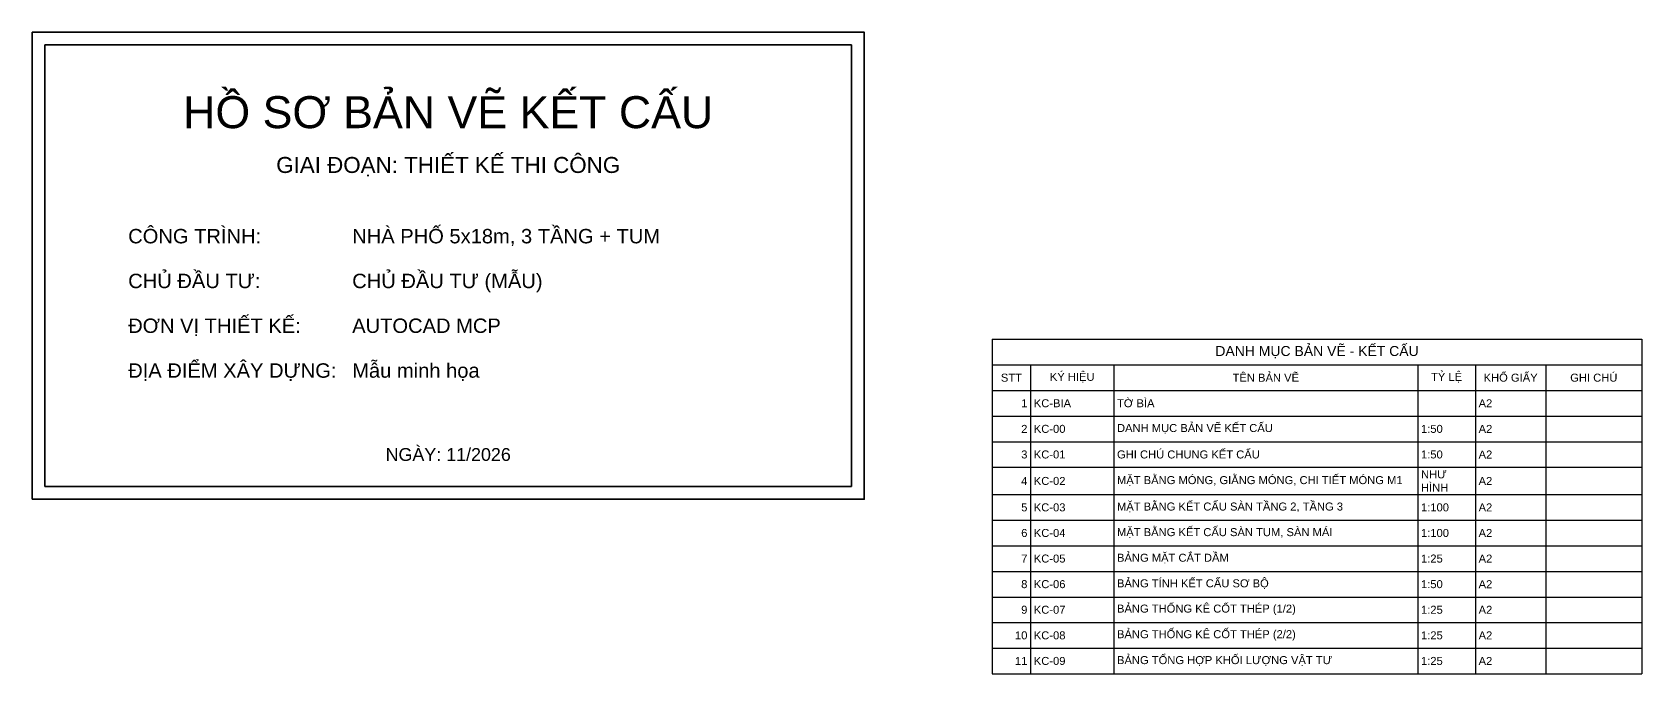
# Model space of a CAD drawing. Header units: millimetres. Extents: x 0 to 198549, y -2709 to 29882.
# Drawn here: x 173399 to 198549, y 834 to 10862 of the extents above; entities that cross this region are included whole.
import ezdxf
from ezdxf.enums import TextEntityAlignment as Align

# ---------------------------------------------------------------- set-up
doc = ezdxf.new("R2010")
doc.units = ezdxf.units.MM
doc.header["$LTSCALE"] = 40
doc.layers.add('A-ANNO-TEXT', color=7, linetype='Continuous', lineweight=18)
doc.layers.add('A-ANNO-TTLB', color=7, linetype='Continuous', lineweight=35)
doc.styles.add('MCP-ARIAL', font='arial.ttf')

# ---------------------------------------------------------------- blocks, each defined once
blk = doc.blocks.new('*T102')
at = {"layer": 'A-ANNO-TEXT', "color": 0, "linetype": 'ByBlock', "lineweight": -2, "transparency": 16777216}
for p, q in [((0, 0), (10150, 0)), ((0, 0), (0, -5227)), ((10150, 0), (10150, -5227)), ((0, -400), (10150, -400)), ((600, -400), (600, -5227)), ((1900, -400), (1900, -5227)), ((6650, -400), (6650, -5227)), ((7550, -400), (7550, -5227)), ((8650, -400), (8650, -5227)), ((0, -800), (10150, -800)), ((0, -1200), (10150, -1200)), ((0, -1600), (10150, -1600)), ((0, -2000), (10150, -2000)), ((0, -2427), (10150, -2427)), ((0, -2827), (10150, -2827)), ((0, -3227), (10150, -3227)), ((0, -3627), (10150, -3627)), ((0, -4027), (10150, -4027)), ((0, -4427), (10150, -4427)), ((0, -4827), (10150, -4827)), ((0, -5227), (10150, -5227))]:
    blk.add_line(p, q, dxfattribs=at)
at = {"layer": 'A-ANNO-TEXT', "color": 0, "transparency": 16777216, "style": 'MCP-ARIAL'}
for s, insert, char_height, width, attachment_point in [('DANH MỤC BẢN VẼ - KẾT CẤU', (5075, -200), 156.25, 10050, 5), ('KÝ HIỆU', (1250, -600), 125, 1200, 5), ('TÊN BẢN VẼ', (4275, -600), 125, 4650, 5), ('TỶ LỆ', (7100, -600), 125, 800, 5), ('KHỔ GIẤY', (8100, -600), 125, 1000, 5), ('STT', (300, -600), 125, 500, 5), ('GHI CHÚ', (9400, -600), 125, 1400, 5), ('1', (550, -1000), 125, 500, 6), ('KC-BIA', (650, -1000), 125, 1200, 4), ('TỜ BÌA', (1950, -1000), 125, 4650, 4), ('A2', (7600, -1000), 125, 1000, 4), ('2', (550, -1400), 125, 500, 6), ('KC-00', (650, -1400), 125, 1200, 4), ('DANH MỤC BẢN VẼ KẾT CẤU', (1950, -1400), 125, 4650, 4), ('1:50', (6700, -1400), 125, 800, 4), ('A2', (7600, -1400), 125, 1000, 4), ('3', (550, -1800), 125, 500, 6), ('KC-01', (650, -1800), 125, 1200, 4), ('GHI CHÚ CHUNG KẾT CẤU', (1950, -1800), 125, 4650, 4), ('1:50', (6700, -1800), 125, 800, 4), ('A2', (7600, -1800), 125, 1000, 4), ('4', (550, -2214), 125, 500, 6), ('KC-02', (650, -2214), 125, 1200, 4), ('MẶT BẰNG MÓNG, GIẰNG MÓNG, CHI TIẾT MÓNG M1', (1950, -2214), 125, 4650, 4), ('NHƯ HÌNH', (6700, -2214), 125, 800, 4), ('A2', (7600, -2214), 125, 1000, 4), ('MẶT BẰNG KẾT CẤU SÀN TẦNG 2, TẦNG 3', (1950, -2627), 125, 4650, 4), ('5', (550, -2627), 125, 500, 6), ('KC-03', (650, -2627), 125, 1200, 4), ('1:100', (6700, -2627), 125, 800, 4), ('A2', (7600, -2627), 125, 1000, 4), ('6', (550, -3027), 125, 500, 6), ('KC-04', (650, -3027), 125, 1200, 4), ('MẶT BẰNG KẾT CẤU SÀN TUM, SÀN MÁI', (1950, -3027), 125, 4650, 4), ('1:100', (6700, -3027), 125, 800, 4), ('A2', (7600, -3027), 125, 1000, 4), ('7', (550, -3427), 125, 500, 6), ('KC-05', (650, -3427), 125, 1200, 4), ('BẢNG MẶT CẮT DẦM', (1950, -3427), 125, 4650, 4), ('1:25', (6700, -3427), 125, 800, 4), ('A2', (7600, -3427), 125, 1000, 4), ('8', (550, -3827), 125, 500, 6), ('KC-06', (650, -3827), 125, 1200, 4), ('BẢNG TÍNH KẾT CẤU SƠ BỘ', (1950, -3827), 125, 4650, 4), ('1:50', (6700, -3827), 125, 800, 4), ('A2', (7600, -3827), 125, 1000, 4), ('9', (550, -4227), 125, 500, 6), ('KC-07', (650, -4227), 125, 1200, 4), ('BẢNG THỐNG KÊ CỐT THÉP (1/2)', (1950, -4227), 125, 4650, 4), ('1:25', (6700, -4227), 125, 800, 4), ('A2', (7600, -4227), 125, 1000, 4), ('BẢNG THỐNG KÊ CỐT THÉP (2/2)', (1950, -4627), 125, 4650, 4), ('10', (550, -4627), 125, 500, 6), ('KC-08', (650, -4627), 125, 1200, 4), ('1:25', (6700, -4627), 125, 800, 4), ('A2', (7600, -4627), 125, 1000, 4), ('11', (550, -5027), 125, 500, 6), ('KC-09', (650, -5027), 125, 1200, 4), ('BẢNG TỔNG HỢP KHỐI LƯỢNG VẬT TƯ', (1950, -5027), 125, 4650, 4), ('1:25', (6700, -5027), 125, 800, 4), ('A2', (7600, -5027), 125, 1000, 4)]:
    blk.add_mtext(s, dxfattribs=dict(at, insert=insert, char_height=char_height, width=width, attachment_point=attachment_point))

msp = doc.modelspace()

# ---------------------------------------------------------------- linework, layer by layer
at = {"layer": 'A-ANNO-TTLB'}
for points in [[(173399.37, 3561.66), (186399.37, 3561.66), (186399.37, 10861.66), (173399.37, 10861.66)], [(173599.37, 3761.66), (186199.37, 3761.66), (186199.37, 10661.66), (173599.37, 10661.66)]]:
    msp.add_lwpolyline(points, close=True, dxfattribs=at)

# ---------------------------------------------------------------- block references
msp.add_blockref('*T102', (188399.37, 6061.656))

# ---------------------------------------------------------------- texts
at = {"layer": 'A-ANNO-TEXT', "style": 'MCP-ARIAL'}
for s, height, p in [('HỒ SƠ BẢN VẼ KẾT CẤU', 500, (179899.37, 9361.66)), ('GIAI ĐOẠN: THIẾT KẾ THI CÔNG', 250, (179899.37, 8661.66)), ('NGÀY: 11/2026', 200, (179899.37, 4161.66))]:
    msp.add_text(s, height=height, dxfattribs=at).set_placement(p, align=Align.CENTER)
for s, p in [('CÔNG TRÌNH:', (174899.37, 7561.66)), ('NHÀ PHỐ 5x18m, 3 TẦNG + TUM', (178399.37, 7561.66)), ('CHỦ ĐẦU TƯ:', (174899.37, 6861.66)), ('CHỦ ĐẦU TƯ (MẪU)', (178399.37, 6861.66)), ('ĐƠN VỊ THIẾT KẾ:', (174899.37, 6161.66)), ('AUTOCAD MCP', (178399.37, 6161.66)), ('ĐỊA ĐIỂM XÂY DỰNG:', (174899.37, 5461.66)), ('Mẫu minh họa', (178399.37, 5461.66))]:
    msp.add_text(s, height=225, dxfattribs=at).set_placement(p)

doc.saveas('drawing.dxf')
